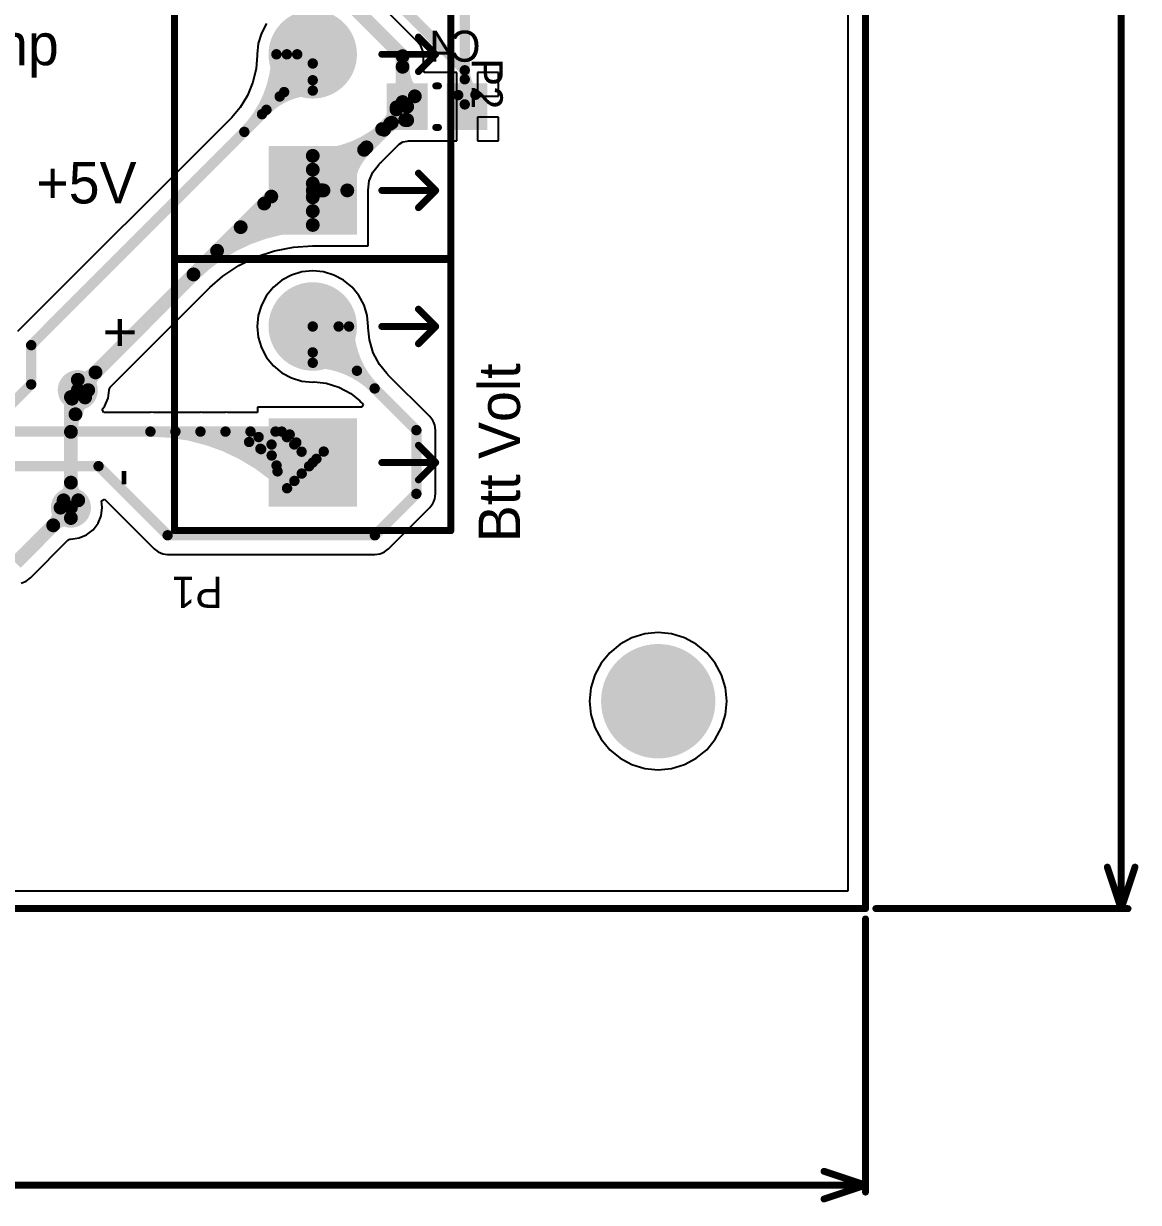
# Model space of a CAD drawing. Extents: x 41 to 201, y 4 to 127.
# Drawn here: x 159.55 to 200.53, y 4.44 to 47.76 of the extents above; entities that cross this region are included whole.
import ezdxf

# ---------------------------------------------------------------- set-up
doc = ezdxf.new("R2010")
doc.units = 0
doc.layers.get('0').update_dxf_attribs({"linetype": 'CONTINUOUS'})
for name, color, linetype in [('BOTTOMLAYER', 5, 'CONTINUOUS'), ('BOTTOMOVERLAY', 54, 'CONTINUOUS'), ('BOTTOMPASTE', 16, 'CONTINUOUS'), ('BOTTOMSOLDER', 6, 'CONTINUOUS'), ('MULTILAYER', 9, 'CONTINUOUS'), ('TOPLAYER', 1, 'CONTINUOUS'), ('TOPOVERLAY', 2, 'CONTINUOUS'), ('TOPSOLDER', 216, 'CONTINUOUS')]:
    doc.layers.add(name, color=color, linetype=linetype)

# ---------------------------------------------------------------- blocks, each defined once
blk = doc.blocks.new('0805C_B_34')
at = {"layer": 'BOTTOMLAYER'}
for points in [[(-0.45, -0.75), (-0.45, 0.75), (-1.75, -0.75), (-1.75, 0.75)], [(1.75, -0.75), (1.75, 0.75), (0.45, -0.75), (0.45, 0.75)]]:
    blk.add_solid(points, dxfattribs=at)
at = {"layer": 'BOTTOMOVERLAY', "const_width": 0.254}
for points in [[(0.051, 0.762), (-0.051, 0.762)], [(0.051, -0.762), (-0.051, -0.762)]]:
    blk.add_lwpolyline(points, dxfattribs=at)
at = {"layer": 'BOTTOMOVERLAY', "const_width": 0.127}
for points in [[(-0.114, 0.762, 1), (0.013, 0.762, 1)], [(-0.013, 0.762, 1), (0.114, 0.762, 1)], [(-0.114, -0.762, 1), (0.013, -0.762, 1)], [(-0.013, -0.762, 1), (0.114, -0.762, 1)]]:
    blk.add_lwpolyline(points, format="xyb", close=True, dxfattribs=at)
at = {"layer": 'BOTTOMPASTE'}
for points in [[(-0.45, -0.75), (-0.45, 0.75), (-1.75, -0.75), (-1.75, 0.75)], [(1.75, -0.75), (1.75, 0.75), (0.45, -0.75), (0.45, 0.75)]]:
    blk.add_solid(points, dxfattribs=at)
at = {"layer": 'BOTTOMSOLDER'}
for points in [[(-0.348, -0.852), (-0.348, 0.852), (-1.852, -0.852), (-1.852, 0.852)], [(1.852, -0.852), (1.852, 0.852), (0.348, -0.852), (0.348, 0.852)]]:
    blk.add_solid(points, dxfattribs=at)
blk = doc.blocks.new('KRE_3_70')
at = {"layer": 'BOTTOMLAYER', "const_width": 1.524}
for points in [[(4.238, 0, 1), (5.762, 0, 1)], [(9.238, 0, 1), (10.762, 0, 1)]]:
    blk.add_lwpolyline(points, format="xyb", close=True, dxfattribs=at)
at = {"layer": 'BOTTOMLAYER'}
blk.add_solid([(-1.524, -1.524), (1.524, -1.524), (-1.524, 1.524), (1.524, 1.524)], dxfattribs=at)
at = {"layer": 'BOTTOMSOLDER', "const_width": 1.626}
for points in [[(4.187, 0, 1), (5.813, 0, 1)], [(9.187, 0, 1), (10.813, 0, 1)]]:
    blk.add_lwpolyline(points, format="xyb", close=True, dxfattribs=at)
at = {"layer": 'BOTTOMSOLDER'}
blk.add_solid([(-1.626, -1.626), (1.626, -1.626), (-1.626, 1.626), (1.626, 1.626)], dxfattribs=at)
at = {"layer": 'MULTILAYER', "const_width": 1.524}
for points in [[(4.238, 0, 1), (5.762, 0, 1)], [(9.238, 0, 1), (10.762, 0, 1)]]:
    blk.add_lwpolyline(points, format="xyb", close=True, dxfattribs=at)
at = {"layer": 'MULTILAYER'}
blk.add_solid([(-1.524, -1.524), (1.524, -1.524), (-1.524, 1.524), (1.524, 1.524)], dxfattribs=at)
at = {"layer": 'TOPLAYER', "const_width": 1.524}
for points in [[(4.238, 0, 1), (5.762, 0, 1)], [(9.238, 0, 1), (10.762, 0, 1)]]:
    blk.add_lwpolyline(points, format="xyb", close=True, dxfattribs=at)
at = {"layer": 'TOPLAYER'}
blk.add_solid([(-1.524, -1.524), (1.524, -1.524), (-1.524, 1.524), (1.524, 1.524)], dxfattribs=at)
at = {"layer": 'TOPOVERLAY', "const_width": 0.254}
for points in [[(-2.54, 5.08), (-2.54, -5.08)], [(-2.54, 5.08), (12.5, 5.08)], [(12.5, 5.08), (12.5, -5.08)], [(0, -2.54), (0, -4.521)], [(5, -2.54), (5, -4.521)], [(10, -2.54), (10, -4.521)], [(-0.635, -3.886), (0, -4.521)], [(0.635, -3.886), (0, -4.521)], [(4.365, -3.886), (5, -4.521)], [(5.635, -3.886), (5, -4.521)], [(9.365, -3.886), (10, -4.521)], [(10.635, -3.886), (10, -4.521)], [(-2.54, -5.08), (12.5, -5.08)]]:
    blk.add_lwpolyline(points, dxfattribs=at)
at = {"layer": 'TOPOVERLAY', "const_width": 0.127}
for points in [[(-2.603, 5.08, 1), (-2.477, 5.08, 1)], [(-2.603, 5.08, 1), (-2.477, 5.08, 1)], [(12.437, 5.08, 1), (12.564, 5.08, 1)], [(12.437, 5.08, 1), (12.564, 5.08, 1)], [(-0.064, -2.54, 1), (0.064, -2.54, 1)], [(4.937, -2.54, 1), (5.064, -2.54, 1)], [(9.937, -2.54, 1), (10.064, -2.54, 1)], [(-0.699, -3.886, 1), (-0.572, -3.886, 1)], [(0.572, -3.886, 1), (0.699, -3.886, 1)], [(4.302, -3.886, 1), (4.429, -3.886, 1)], [(5.572, -3.886, 1), (5.699, -3.886, 1)], [(9.302, -3.886, 1), (9.429, -3.886, 1)], [(10.572, -3.886, 1), (10.699, -3.886, 1)], [(-0.064, -4.521, 1), (0.064, -4.521, 1)], [(-0.064, -4.521, 1), (0.064, -4.521, 1)], [(-0.064, -4.521, 1), (0.064, -4.521, 1)], [(4.937, -4.521, 1), (5.064, -4.521, 1)], [(4.937, -4.521, 1), (5.064, -4.521, 1)], [(4.937, -4.521, 1), (5.064, -4.521, 1)], [(9.937, -4.521, 1), (10.064, -4.521, 1)], [(9.937, -4.521, 1), (10.064, -4.521, 1)], [(9.937, -4.521, 1), (10.064, -4.521, 1)], [(-2.603, -5.08, 1), (-2.477, -5.08, 1)], [(-2.603, -5.08, 1), (-2.477, -5.08, 1)], [(12.437, -5.08, 1), (12.564, -5.08, 1)], [(12.437, -5.08, 1), (12.564, -5.08, 1)]]:
    blk.add_lwpolyline(points, format="xyb", close=True, dxfattribs=at)
at = {"layer": 'TOPSOLDER', "const_width": 1.626}
for points in [[(4.187, 0, 1), (5.813, 0, 1)], [(9.187, 0, 1), (10.813, 0, 1)]]:
    blk.add_lwpolyline(points, format="xyb", close=True, dxfattribs=at)
at = {"layer": 'TOPSOLDER'}
blk.add_solid([(-1.626, -1.626), (1.626, -1.626), (-1.626, 1.626), (1.626, 1.626)], dxfattribs=at)
blk = doc.blocks.new('KRE_2_71')
at = {"layer": 'BOTTOMLAYER', "const_width": 1.524}
blk.add_lwpolyline([(4.238, 0, 1), (5.762, 0, 1)], format="xyb", close=True, dxfattribs=at)
at = {"layer": 'BOTTOMLAYER'}
blk.add_solid([(-1.524, -1.524), (1.524, -1.524), (-1.524, 1.524), (1.524, 1.524)], dxfattribs=at)
at = {"layer": 'BOTTOMSOLDER', "const_width": 1.626}
blk.add_lwpolyline([(4.187, 0, 1), (5.813, 0, 1)], format="xyb", close=True, dxfattribs=at)
at = {"layer": 'BOTTOMSOLDER'}
blk.add_solid([(-1.626, -1.626), (1.626, -1.626), (-1.626, 1.626), (1.626, 1.626)], dxfattribs=at)
at = {"layer": 'MULTILAYER', "const_width": 1.524}
blk.add_lwpolyline([(4.238, 0, 1), (5.762, 0, 1)], format="xyb", close=True, dxfattribs=at)
at = {"layer": 'MULTILAYER'}
blk.add_solid([(-1.524, -1.524), (1.524, -1.524), (-1.524, 1.524), (1.524, 1.524)], dxfattribs=at)
at = {"layer": 'TOPLAYER', "const_width": 1.524}
blk.add_lwpolyline([(4.238, 0, 1), (5.762, 0, 1)], format="xyb", close=True, dxfattribs=at)
at = {"layer": 'TOPLAYER'}
blk.add_solid([(-1.524, -1.524), (1.524, -1.524), (-1.524, 1.524), (1.524, 1.524)], dxfattribs=at)
at = {"layer": 'TOPOVERLAY', "const_width": 0.254}
for points in [[(-2.5, 5.08), (-2.5, -5.08)], [(-2.5, 5.08), (7.5, 5.08)], [(7.5, 5.08), (7.5, -5.08)], [(0, -2.54), (0, -4.521)], [(5, -2.54), (5, -4.521)], [(-0.635, -3.886), (0, -4.521)], [(0.635, -3.886), (0, -4.521)], [(4.365, -3.886), (5, -4.521)], [(5.635, -3.886), (5, -4.521)], [(-2.5, -5.08), (7.5, -5.08)]]:
    blk.add_lwpolyline(points, dxfattribs=at)
at = {"layer": 'TOPOVERLAY', "const_width": 0.127}
for points in [[(-2.564, 5.08, 1), (-2.437, 5.08, 1)], [(-2.564, 5.08, 1), (-2.437, 5.08, 1)], [(7.437, 5.08, 1), (7.564, 5.08, 1)], [(7.437, 5.08, 1), (7.564, 5.08, 1)], [(-0.064, -2.54, 1), (0.064, -2.54, 1)], [(4.937, -2.54, 1), (5.064, -2.54, 1)], [(-0.699, -3.886, 1), (-0.572, -3.886, 1)], [(0.572, -3.886, 1), (0.699, -3.886, 1)], [(4.302, -3.886, 1), (4.429, -3.886, 1)], [(5.572, -3.886, 1), (5.699, -3.886, 1)], [(-0.064, -4.521, 1), (0.064, -4.521, 1)], [(-0.064, -4.521, 1), (0.064, -4.521, 1)], [(-0.064, -4.521, 1), (0.064, -4.521, 1)], [(4.937, -4.521, 1), (5.064, -4.521, 1)], [(4.937, -4.521, 1), (5.064, -4.521, 1)], [(4.937, -4.521, 1), (5.064, -4.521, 1)], [(-2.564, -5.08, 1), (-2.437, -5.08, 1)], [(-2.564, -5.08, 1), (-2.437, -5.08, 1)], [(7.437, -5.08, 1), (7.564, -5.08, 1)], [(7.437, -5.08, 1), (7.564, -5.08, 1)]]:
    blk.add_lwpolyline(points, format="xyb", close=True, dxfattribs=at)
at = {"layer": 'TOPSOLDER', "const_width": 1.626}
blk.add_lwpolyline([(4.187, 0, 1), (5.813, 0, 1)], format="xyb", close=True, dxfattribs=at)
at = {"layer": 'TOPSOLDER'}
blk.add_solid([(-1.626, -1.626), (1.626, -1.626), (-1.626, 1.626), (1.626, 1.626)], dxfattribs=at)

msp = doc.modelspace()

# ---------------------------------------------------------------- linework, layer by layer
at = {"layer": 'BOTTOMLAYER'}
for p, q in [((189.853, 113.653), (189.853, 15.887)), ((174.025, 47.102), (171.67, 49.457)), ((168.482, 47.762), (168.294, 47.409)), ((168.294, 47.409), (168.177, 47.026)), ((168.177, 47.026), (168.138, 46.628)), ((174.148, 46.943), (174.025, 47.102)), ((174.224, 46.758), (174.148, 46.943)), ((168.142, 46.586), (168.105, 46.107)), ((168.138, 46.628), (168.142, 46.586)), ((174.251, 46.559), (174.224, 46.758)), ((174.251, 46.167), (174.251, 46.559)), ((168.105, 46.107), (167.983, 45.599)), ((174.276, 45.972), (174.251, 46.167)), ((174.28, 45.962), (174.276, 45.972)), ((175.471, 45.962), (174.28, 45.962)), ((175.471, 44.704), (175.471, 45.962)), ((177.01, 45.962), (176.233, 45.962)), ((176.233, 45.962), (176.233, 45.085)), ((177.01, 45.085), (177.01, 45.962)), ((167.983, 45.599), (167.783, 45.116)), ((167.783, 45.116), (167.509, 44.67)), ((176.233, 45.085), (177.01, 45.085)), ((167.509, 44.67), (167.2, 44.308)), ((175.471, 43.446), (175.471, 44.704)), ((167.167, 44.275), (159.331, 36.439)), ((167.2, 44.308), (167.167, 44.275)), ((167.167, 44.275), (167.167, 44.275)), ((167.167, 44.275), (167.167, 44.275)), ((167.167, 44.275), (167.167, 44.275)), ((177.01, 44.323), (176.233, 44.323)), ((176.233, 44.323), (176.233, 43.446)), ((177.01, 43.446), (177.01, 44.323)), ((172.7, 42.665), (173.356, 43.321)), ((173.356, 43.321), (173.487, 43.409)), ((173.487, 43.409), (173.65, 43.441)), ((173.65, 43.441), (173.652, 43.439)), ((173.652, 43.439), (173.702, 43.446)), ((173.652, 43.439), (173.652, 43.439)), ((173.702, 43.446), (175.471, 43.446)), ((176.233, 43.446), (177.01, 43.446)), ((172.394, 42.301), (172.582, 42.548)), ((172.582, 42.548), (172.611, 42.577)), ((172.611, 42.577), (172.661, 42.626)), ((172.611, 42.577), (172.611, 42.577)), ((172.611, 42.577), (172.611, 42.577)), ((172.611, 42.577), (172.611, 42.577)), ((172.611, 42.577), (172.611, 42.577)), ((172.661, 42.626), (172.703, 42.662)), ((172.703, 42.662), (172.7, 42.665)), ((172.259, 41.977), (172.394, 42.301)), ((172.212, 41.578), (172.219, 41.628)), ((172.214, 41.633), (172.259, 41.977)), ((172.219, 41.628), (172.214, 41.633)), ((172.219, 41.628), (172.219, 41.628)), ((172.212, 39.596), (172.212, 41.578)), ((168.773, 39.41), (169.47, 39.548)), ((169.47, 39.548), (170.174, 39.595)), ((170.174, 39.595), (170.18, 39.589)), ((170.18, 39.589), (170.23, 39.596)), ((170.18, 39.589), (170.18, 39.589)), ((170.23, 39.596), (172.212, 39.596)), ((167.462, 38.867), (168.099, 39.181)), ((168.099, 39.181), (168.773, 39.41)), ((166.87, 38.471), (167.462, 38.867)), ((169.782, 38.631), (169.399, 38.514)), ((170.18, 38.67), (169.782, 38.631)), ((170.578, 38.631), (170.18, 38.67)), ((170.961, 38.514), (170.578, 38.631)), ((166.399, 38.058), (166.87, 38.471)), ((169.046, 38.326), (168.736, 38.072)), ((169.399, 38.514), (169.046, 38.326)), ((171.314, 38.326), (170.961, 38.514)), ((171.624, 38.072), (171.314, 38.326)), ((162.738, 34.397), (166.399, 38.058)), ((168.482, 37.762), (168.294, 37.409)), ((168.736, 38.072), (168.482, 37.762)), ((171.878, 37.762), (171.624, 38.072)), ((172.066, 37.409), (171.878, 37.762)), ((168.294, 37.409), (168.177, 37.026)), ((172.183, 37.026), (172.066, 37.409)), ((168.177, 37.026), (168.138, 36.628)), ((172.222, 36.628), (172.183, 37.026)), ((168.138, 36.628), (168.177, 36.23)), ((172.217, 36.581), (172.222, 36.628)), ((172.261, 36.136), (172.217, 36.581)), ((168.177, 36.23), (168.294, 35.847)), ((172.404, 35.664), (172.261, 36.136)), ((168.294, 35.847), (168.482, 35.494)), ((172.637, 35.228), (172.404, 35.664)), ((168.482, 35.494), (168.736, 35.184)), ((168.736, 35.184), (169.046, 34.93)), ((172.909, 34.897), (172.637, 35.228)), ((169.046, 34.93), (169.399, 34.742)), ((169.399, 34.742), (169.782, 34.625)), ((172.959, 34.854), (172.909, 34.897)), ((172.959, 34.845), (172.959, 34.854)), ((172.959, 34.854), (172.959, 34.854)), ((174.488, 33.316), (172.959, 34.845)), ((162.658, 33.992), (162.697, 34.29)), ((162.695, 34.307), (162.728, 34.387)), ((162.697, 34.29), (162.695, 34.307)), ((162.728, 34.387), (162.739, 34.396)), ((162.739, 34.396), (162.738, 34.397)), ((169.782, 34.625), (170.18, 34.586)), ((170.18, 34.586), (170.227, 34.591)), ((170.227, 34.591), (170.672, 34.547)), ((170.672, 34.547), (171.144, 34.404)), ((171.144, 34.404), (171.58, 34.171)), ((162.542, 33.714), (162.658, 33.992)), ((171.58, 34.171), (171.911, 33.899)), ((171.911, 33.899), (171.954, 33.849)), ((171.954, 33.849), (171.954, 33.849)), ((171.954, 33.849), (172.034, 33.777)), ((162.443, 33.584), (162.542, 33.714)), ((162.499, 33.471), (162.443, 33.584)), ((164.213, 33.471), (162.499, 33.471)), ((164.325, 33.471), (164.213, 33.477)), ((164.213, 33.477), (164.213, 33.471)), ((165.133, 33.471), (164.325, 33.471)), ((165.219, 33.471), (165.133, 33.475)), ((165.133, 33.475), (165.133, 33.471)), ((166.053, 33.471), (165.219, 33.471)), ((166.113, 33.471), (166.053, 33.474)), ((166.053, 33.474), (166.053, 33.471)), ((166.973, 33.471), (166.113, 33.471)), ((167.046, 33.471), (166.973, 33.475)), ((166.973, 33.475), (166.973, 33.471)), ((167.893, 33.471), (167.046, 33.471)), ((167.936, 33.471), (167.893, 33.473)), ((167.893, 33.473), (167.893, 33.471)), ((168.148, 33.471), (167.936, 33.471)), ((171.986, 33.66), (168.148, 33.66)), ((168.148, 33.66), (168.148, 33.471)), ((172.034, 33.777), (171.986, 33.66)), ((174.6, 33.17), (174.488, 33.316)), ((174.629, 33.1), (174.6, 33.17)), ((174.671, 33), (174.629, 33.1)), ((174.695, 32.818), (174.671, 33)), ((174.695, 30.48), (174.695, 32.818)), ((174.671, 30.298), (174.695, 30.48)), ((162.404, 29.674), (162.443, 29.972)), ((162.409, 30.226), (162.523, 30.282)), ((162.443, 29.972), (162.409, 30.226)), ((162.523, 30.282), (164.348, 28.458)), ((172.964, 28.458), (174.488, 29.982)), ((174.488, 29.982), (174.6, 30.128)), ((174.6, 30.128), (174.629, 30.198)), ((174.629, 30.198), (174.671, 30.298)), ((162.288, 29.396), (162.404, 29.674)), ((161.866, 28.974), (162.105, 29.157)), ((162.105, 29.157), (162.288, 29.396)), ((159.801, 27.397), (161.183, 28.778)), ((161.183, 28.778), (161.184, 28.777)), ((161.184, 28.777), (161.193, 28.788)), ((161.193, 28.788), (161.273, 28.821)), ((161.273, 28.821), (161.29, 28.819)), ((161.29, 28.819), (161.588, 28.858)), ((161.588, 28.858), (161.866, 28.974)), ((164.348, 28.458), (164.494, 28.346)), ((164.494, 28.346), (164.664, 28.275)), ((164.664, 28.275), (164.846, 28.251)), ((164.846, 28.251), (172.466, 28.251)), ((172.466, 28.251), (172.648, 28.275)), ((172.648, 28.275), (172.748, 28.317)), ((172.748, 28.317), (172.818, 28.346)), ((172.818, 28.346), (172.964, 28.458)), ((159.642, 27.274), (159.801, 27.397)), ((159.457, 27.198), (159.588, 27.252)), ((159.588, 27.252), (159.642, 27.274)), ((181.916, 25.188), (181.48, 24.955)), ((182.388, 25.332), (181.916, 25.188)), ((182.88, 25.38), (182.388, 25.332)), ((183.372, 25.332), (182.88, 25.38)), ((183.844, 25.188), (183.372, 25.332)), ((184.28, 24.955), (183.844, 25.188)), ((181.48, 24.955), (181.098, 24.642)), ((184.662, 24.642), (184.28, 24.955)), ((180.785, 24.26), (180.552, 23.824)), ((181.098, 24.642), (180.785, 24.26)), ((184.975, 24.26), (184.662, 24.642)), ((185.208, 23.824), (184.975, 24.26)), ((180.552, 23.824), (180.408, 23.352)), ((185.352, 23.352), (185.208, 23.824)), ((180.408, 23.352), (180.36, 22.86)), ((185.4, 22.86), (185.352, 23.352)), ((180.36, 22.86), (180.408, 22.368)), ((185.352, 22.368), (185.4, 22.86)), ((180.408, 22.368), (180.552, 21.896)), ((185.208, 21.896), (185.352, 22.368)), ((180.552, 21.896), (180.785, 21.46)), ((184.975, 21.46), (185.208, 21.896)), ((180.785, 21.46), (181.098, 21.078)), ((184.662, 21.078), (184.975, 21.46)), ((181.098, 21.078), (181.48, 20.765)), ((184.28, 20.765), (184.662, 21.078)), ((181.48, 20.765), (181.916, 20.532)), ((181.916, 20.532), (182.388, 20.388)), ((182.388, 20.388), (182.88, 20.34)), ((182.88, 20.34), (183.372, 20.388)), ((183.372, 20.388), (183.844, 20.532)), ((183.844, 20.532), (184.28, 20.765)), ((189.853, 15.887), (48.907, 15.887))]:
    msp.add_line(p, q, dxfattribs=at)
for points, const_width in [([(175.768, 46.04), (175.768, 60.452)], 0.381), ([(170.18, 51.628), (175.768, 46.04)], 0.381), ([(171.127, 48.914), (173.482, 46.559)], 0.508), ([(173.482, 44.874), (173.482, 46.559)], 0.508), ([(159.829, 35.941), (170.18, 46.291)], 0.381), ([(175.768, 44.788), (175.768, 46.04)], 0.381), ([(173.482, 44.874), (173.652, 44.704)], 0.508), ([(170.576, 41.628), (173.652, 44.704)], 0.508), ([(161.544, 34.29), (168.656, 41.402)], 0.508), ([(168.656, 41.402), (170.18, 41.402)], 0.508), ([(170.18, 41.628), (170.576, 41.628)], 0.508), ([(170.18, 36.628), (173.99, 32.818)], 0.381), ([(159.829, 34.5), (159.829, 35.941)], 0.381), ([(159.048, 33.718), (159.829, 34.5)], 0.381), ([(153.84, 32.766), (169.042, 32.766)], 0.381), ([(169.042, 32.766), (170.18, 31.628)], 0.381), ([(173.99, 30.48), (173.99, 32.818)], 0.381), ([(152.722, 31.496), (162.306, 31.496)], 0.381), ([(162.306, 31.496), (164.846, 28.956)], 0.381), ([(172.466, 28.956), (173.99, 30.48)], 0.381), ([(159.258, 27.94), (161.29, 29.972)], 0.508), ([(164.846, 28.956), (172.466, 28.956)], 0.381)]:
    msp.add_lwpolyline(points, dxfattribs=dict(at, const_width=const_width))
for points, const_width in [([(168.846, 46.628, -0.198912), (167.666, 43.777)], 0.381), ([(169.227, 46.628, -0.198912), (168.316, 44.428)], 0.381), ([(169.608, 46.628, -0.198912), (168.966, 45.078)], 0.381), ([(173.932, 45.084, -0.198912), (173.482, 46.17)], 0.508), ([(173.932, 45.084, -0.198912), (173.482, 46.17)], 0.508), ([(176.163, 45.143, -0.210163), (175.768, 46.04)], 0.381), ([(176.163, 45.143, -0.210163), (175.768, 46.04)], 0.381), ([(168.478, 44.59, -0.198912), (170.18, 45.294)], 0.381), ([(169.128, 45.24, -0.198912), (170.18, 45.675)], 0.381), ([(175.768, 45.711, -0.198912), (175.527, 45.129)], 0.381), ([(175.768, 45.711, -0.198912), (175.527, 45.129)], 0.381), ([(173.263, 44.681, -0.198912), (172.73, 43.879)], 0.508), ([(173.256, 44.604, -0.198912), (173.047, 44.099)], 0.508), ([(173.024, 44.076, -0.198912), (170.18, 42.898)], 0.508), ([(172.805, 43.857, -0.198912), (173.652, 44.208)], 0.508), ([(173.085, 44.117, -0.198912), (173.575, 44.215)], 0.508), ([(172.157, 43.209, -0.198912), (170.18, 42.39)], 0.508), ([(171.45, 41.628, -0.198912), (172.068, 43.12)], 0.508), ([(168.398, 41.144, -0.198912), (170.18, 41.882)], 0.508), ([(167.531, 40.277, -0.198912), (170.18, 41.374)], 0.508), ([(166.663, 39.409, -0.198912), (170.18, 40.866)], 0.508), ([(165.796, 38.542, -0.198912), (170.18, 40.358)], 0.508), ([(171.806, 35.002, -0.198912), (171.132, 36.628)], 0.381), ([(172.456, 34.352, -0.198912), (171.513, 36.628)], 0.381), ([(170.18, 35.675, -0.198912), (171.806, 35.002)], 0.381), ([(162.194, 34.94, -0.198912), (161.544, 34.671)], 0.508), ([(161.925, 34.29, -0.198912), (162.194, 34.94)], 0.508), ([(170.18, 35.294, -0.198912), (172.456, 34.352)], 0.381), ([(164.213, 32.766, -0.198912), (169.237, 30.685)], 0.381), ([(164.213, 32.766, -0.198912), (169.237, 30.685)], 0.381), ([(165.133, 32.766, -0.198912), (169.506, 30.954)], 0.381), ([(165.133, 32.766, -0.198912), (169.506, 30.954)], 0.381), ([(166.053, 32.766, -0.198912), (169.776, 31.224)], 0.381), ([(166.053, 32.766, -0.198912), (169.776, 31.224)], 0.381), ([(166.973, 32.766, -0.198912), (170.045, 31.493)], 0.381), ([(166.973, 32.766, -0.198912), (170.045, 31.493)], 0.381), ([(167.893, 32.766, -0.198912), (170.315, 31.763)], 0.381), ([(167.893, 32.766, -0.198912), (170.315, 31.763)], 0.381), ([(168.812, 32.766, -0.198912), (170.584, 32.032)], 0.381), ([(168.812, 32.766, -0.198912), (170.584, 32.032)], 0.381), ([(169.228, 32.562, -0.346853), (167.842, 32.385)], 0.381), ([(169.334, 32.659, -0.312337), (168.189, 32.565)], 0.381), ([(168.189, 32.565, -0.246271), (168.851, 31.52)], 0.381), ([(169.5, 32.295, -0.346853), (168.256, 32.136)], 0.381), ([(169.576, 32.364, -0.312337), (168.666, 32.29)], 0.381), ([(168.282, 32.121, -0.198912), (168.886, 31.305)], 0.381), ([(169.772, 32.028, -0.346853), (168.67, 31.888)], 0.381), ([(160.909, 29.972, -0.198912), (160.64, 29.322)], 0.508), ([(160.64, 29.322, -0.198912), (161.29, 29.591)], 0.508)]:
    msp.add_lwpolyline(points, format="xyb", dxfattribs=dict(at, const_width=const_width))
for points, const_width in [([(168.751, 46.628, 1), (168.942, 46.628, 1)], 0.191), ([(169.132, 46.628, 1), (169.323, 46.628, 1)], 0.191), ([(169.513, 46.628, 1), (169.704, 46.628, 1)], 0.191), ([(173.355, 46.559, 1), (173.609, 46.559, 1)], 0.254), ([(173.355, 46.559, 1), (173.609, 46.559, 1)], 0.254), ([(170.085, 46.291, 1), (170.275, 46.291, 1)], 0.191), ([(173.355, 46.17, 1), (173.609, 46.17, 1)], 0.254), ([(173.355, 46.17, 1), (173.609, 46.17, 1)], 0.254), ([(175.673, 46.04, 1), (175.863, 46.04, 1)], 0.191), ([(175.673, 46.04, 1), (175.863, 46.04, 1)], 0.191), ([(175.673, 46.04, 1), (175.863, 46.04, 1)], 0.191), ([(175.673, 46.04, 1), (175.863, 46.04, 1)], 0.191), ([(175.673, 46.04, 1), (175.863, 46.04, 1)], 0.191), ([(170.085, 45.675, 1), (170.275, 45.675, 1)], 0.191), ([(170.085, 45.294, 1), (170.275, 45.294, 1)], 0.191), ([(175.673, 45.711, 1), (175.863, 45.711, 1)], 0.191), ([(175.673, 45.711, 1), (175.863, 45.711, 1)], 0.191), ([(168.871, 45.078, 1), (169.062, 45.078, 1)], 0.191), ([(169.033, 45.24, 1), (169.224, 45.24, 1)], 0.191), ([(173.355, 44.874, 1), (173.609, 44.874, 1)], 0.254), ([(173.355, 44.874, 1), (173.609, 44.874, 1)], 0.254), ([(173.805, 45.084, 1), (174.059, 45.084, 1)], 0.254), ([(173.805, 45.084, 1), (174.059, 45.084, 1)], 0.254), ([(175.432, 45.129, 1), (175.622, 45.129, 1)], 0.191), ([(175.432, 45.129, 1), (175.622, 45.129, 1)], 0.191), ([(176.067, 45.143, 1), (176.258, 45.143, 1)], 0.191), ([(176.067, 45.143, 1), (176.258, 45.143, 1)], 0.191), ([(168.221, 44.428, 1), (168.411, 44.428, 1)], 0.191), ([(168.383, 44.59, 1), (168.573, 44.59, 1)], 0.191), ([(173.129, 44.604, 1), (173.383, 44.604, 1)], 0.254), ([(173.136, 44.681, 1), (173.39, 44.681, 1)], 0.254), ([(173.525, 44.704, 1), (173.779, 44.704, 1)], 0.254), ([(173.525, 44.704, 1), (173.779, 44.704, 1)], 0.254), ([(175.673, 44.788, 1), (175.863, 44.788, 1)], 0.191), ([(172.897, 44.076, 1), (173.151, 44.076, 1)], 0.254), ([(172.92, 44.099, 1), (173.174, 44.099, 1)], 0.254), ([(172.958, 44.117, 1), (173.212, 44.117, 1)], 0.254), ([(173.448, 44.215, 1), (173.702, 44.215, 1)], 0.254), ([(173.525, 44.208, 1), (173.779, 44.208, 1)], 0.254), ([(167.57, 43.777, 1), (167.761, 43.777, 1)], 0.191), ([(172.603, 43.879, 1), (172.857, 43.879, 1)], 0.254), ([(172.678, 43.857, 1), (172.932, 43.857, 1)], 0.254), ([(171.941, 43.12, 1), (172.195, 43.12, 1)], 0.254), ([(172.03, 43.209, 1), (172.284, 43.209, 1)], 0.254), ([(170.053, 42.898, 1), (170.307, 42.898, 1)], 0.254), ([(170.053, 42.39, 1), (170.307, 42.39, 1)], 0.254), ([(170.053, 41.882, 1), (170.307, 41.882, 1)], 0.254), ([(168.529, 41.402, 1), (168.783, 41.402, 1)], 0.254), ([(168.529, 41.402, 1), (168.783, 41.402, 1)], 0.254), ([(170.053, 41.628, 1), (170.307, 41.628, 1)], 0.254), ([(170.053, 41.402, 1), (170.307, 41.402, 1)], 0.254), ([(170.053, 41.374, 1), (170.307, 41.374, 1)], 0.254), ([(170.449, 41.628, 1), (170.703, 41.628, 1)], 0.254), ([(170.449, 41.628, 1), (170.703, 41.628, 1)], 0.254), ([(171.323, 41.628, 1), (171.577, 41.628, 1)], 0.254), ([(168.271, 41.144, 1), (168.525, 41.144, 1)], 0.254), ([(170.053, 40.866, 1), (170.307, 40.866, 1)], 0.254), ([(167.404, 40.277, 1), (167.658, 40.277, 1)], 0.254), ([(170.053, 40.358, 1), (170.307, 40.358, 1)], 0.254), ([(166.536, 39.409, 1), (166.79, 39.409, 1)], 0.254), ([(165.669, 38.542, 1), (165.923, 38.542, 1)], 0.254), ([(170.085, 36.628, 1), (170.275, 36.628, 1)], 0.191), ([(171.037, 36.628, 1), (171.228, 36.628, 1)], 0.191), ([(171.418, 36.628, 1), (171.609, 36.628, 1)], 0.191), ([(159.734, 35.941, 1), (159.925, 35.941, 1)], 0.191), ([(159.734, 35.941, 1), (159.925, 35.941, 1)], 0.191), ([(170.085, 35.675, 1), (170.275, 35.675, 1)], 0.191), ([(162.067, 34.94, 1), (162.321, 34.94, 1)], 0.254), ([(162.067, 34.94, 1), (162.321, 34.94, 1)], 0.254), ([(170.085, 35.294, 1), (170.275, 35.294, 1)], 0.191), ([(171.711, 35.002, 1), (171.901, 35.002, 1)], 0.191), ([(171.711, 35.002, 1), (171.901, 35.002, 1)], 0.191), ([(159.734, 34.5, 1), (159.925, 34.5, 1)], 0.191), ([(159.734, 34.5, 1), (159.925, 34.5, 1)], 0.191), ([(161.226, 34.29, 1), (161.862, 34.29, 1)], 0.635), ([(161.417, 34.671, 1), (161.671, 34.671, 1)], 0.254), ([(161.417, 34.29, 1), (161.671, 34.29, 1)], 0.254), ([(161.798, 34.29, 1), (162.052, 34.29, 1)], 0.254), ([(172.361, 34.352, 1), (172.552, 34.352, 1)], 0.191), ([(172.361, 34.352, 1), (172.552, 34.352, 1)], 0.191), ([(164.118, 32.766, 1), (164.309, 32.766, 1)], 0.191), ([(164.118, 32.766, 1), (164.309, 32.766, 1)], 0.191), ([(165.038, 32.766, 1), (165.228, 32.766, 1)], 0.191), ([(165.038, 32.766, 1), (165.228, 32.766, 1)], 0.191), ([(165.958, 32.766, 1), (166.148, 32.766, 1)], 0.191), ([(165.958, 32.766, 1), (166.148, 32.766, 1)], 0.191), ([(166.877, 32.766, 1), (167.068, 32.766, 1)], 0.191), ([(166.877, 32.766, 1), (167.068, 32.766, 1)], 0.191), ([(167.797, 32.766, 1), (167.988, 32.766, 1)], 0.191), ([(167.797, 32.766, 1), (167.988, 32.766, 1)], 0.191), ([(168.717, 32.766, 1), (168.908, 32.766, 1)], 0.191), ([(168.717, 32.766, 1), (168.908, 32.766, 1)], 0.191), ([(168.947, 32.766, 1), (169.137, 32.766, 1)], 0.191), ([(168.947, 32.766, 1), (169.137, 32.766, 1)], 0.191), ([(173.895, 32.818, 1), (174.085, 32.818, 1)], 0.191), ([(173.895, 32.818, 1), (174.085, 32.818, 1)], 0.191), ([(167.747, 32.385, 1), (167.937, 32.385, 1)], 0.191), ([(168.094, 32.565, 1), (168.285, 32.565, 1)], 0.191), ([(168.094, 32.565, 1), (168.285, 32.565, 1)], 0.191), ([(169.133, 32.562, 1), (169.324, 32.562, 1)], 0.191), ([(169.239, 32.659, 1), (169.429, 32.659, 1)], 0.191), ([(169.405, 32.295, 1), (169.595, 32.295, 1)], 0.191), ([(169.48, 32.364, 1), (169.671, 32.364, 1)], 0.191), ([(168.161, 32.136, 1), (168.351, 32.136, 1)], 0.191), ([(168.187, 32.121, 1), (168.377, 32.121, 1)], 0.191), ([(168.571, 32.29, 1), (168.761, 32.29, 1)], 0.191), ([(168.575, 31.888, 1), (168.766, 31.888, 1)], 0.191), ([(169.677, 32.028, 1), (169.867, 32.028, 1)], 0.191), ([(170.489, 32.032, 1), (170.679, 32.032, 1)], 0.191), ([(170.489, 32.032, 1), (170.679, 32.032, 1)], 0.191), ([(162.211, 31.496, 1), (162.401, 31.496, 1)], 0.191), ([(162.211, 31.496, 1), (162.401, 31.496, 1)], 0.191), ([(168.756, 31.52, 1), (168.946, 31.52, 1)], 0.191), ([(169.95, 31.493, 1), (170.141, 31.493, 1)], 0.191), ([(169.95, 31.493, 1), (170.141, 31.493, 1)], 0.191), ([(170.085, 31.628, 1), (170.275, 31.628, 1)], 0.191), ([(170.219, 31.763, 1), (170.41, 31.763, 1)], 0.191), ([(170.219, 31.763, 1), (170.41, 31.763, 1)], 0.191), ([(168.791, 31.305, 1), (168.981, 31.305, 1)], 0.191), ([(169.681, 31.224, 1), (169.871, 31.224, 1)], 0.191), ([(169.681, 31.224, 1), (169.871, 31.224, 1)], 0.191), ([(169.142, 30.685, 1), (169.332, 30.685, 1)], 0.191), ([(169.142, 30.685, 1), (169.332, 30.685, 1)], 0.191), ([(169.411, 30.954, 1), (169.602, 30.954, 1)], 0.191), ([(169.411, 30.954, 1), (169.602, 30.954, 1)], 0.191), ([(160.972, 29.972, 1), (161.607, 29.972, 1)], 0.635), ([(173.895, 30.48, 1), (174.085, 30.48, 1)], 0.191), ([(173.895, 30.48, 1), (174.085, 30.48, 1)], 0.191), ([(160.782, 29.972, 1), (161.036, 29.972, 1)], 0.254), ([(161.163, 29.972, 1), (161.417, 29.972, 1)], 0.254), ([(160.513, 29.322, 1), (160.767, 29.322, 1)], 0.254), ([(160.513, 29.322, 1), (160.767, 29.322, 1)], 0.254), ([(161.163, 29.591, 1), (161.417, 29.591, 1)], 0.254), ([(164.751, 28.956, 1), (164.941, 28.956, 1)], 0.191), ([(164.751, 28.956, 1), (164.941, 28.956, 1)], 0.191), ([(172.371, 28.956, 1), (172.561, 28.956, 1)], 0.191), ([(172.371, 28.956, 1), (172.561, 28.956, 1)], 0.191), ([(181.88, 22.86, 1), (183.88, 22.86, 1)], 2)]:
    msp.add_lwpolyline(points, format="xyb", close=True, dxfattribs=dict(at, const_width=const_width))
at = {"layer": 'BOTTOMSOLDER'}
for points, const_width in [([(161.176, 34.29, 1), (161.912, 34.29, 1)], 0.737), ([(160.922, 29.972, 1), (161.658, 29.972, 1)], 0.737), ([(181.829, 22.86, 1), (183.931, 22.86, 1)], 2.102)]:
    msp.add_lwpolyline(points, format="xyb", close=True, dxfattribs=dict(at, const_width=const_width))
at = {"layer": 'MULTILAYER'}
for points, const_width in [([(161.226, 34.29, 1), (161.862, 34.29, 1)], 0.635), ([(160.972, 29.972, 1), (161.607, 29.972, 1)], 0.635), ([(181.88, 22.86, 1), (183.88, 22.86, 1)], 2)]:
    msp.add_lwpolyline(points, format="xyb", close=True, dxfattribs=dict(at, const_width=const_width))
at = {"layer": 'TOPLAYER'}
for points, const_width in [([(161.226, 34.29, 1), (161.862, 34.29, 1)], 0.635), ([(161.163, 34.036, 1), (161.417, 34.036, 1)], 0.254), ([(161.163, 34.036, 1), (161.417, 34.036, 1)], 0.254), ([(161.201, 33.976, 1), (161.455, 33.976, 1)], 0.254), ([(161.417, 34.29, 1), (161.671, 34.29, 1)], 0.254), ([(161.686, 34.021, 1), (161.94, 34.021, 1)], 0.254), ([(161.686, 34.021, 1), (161.94, 34.021, 1)], 0.254), ([(161.33, 33.404, 1), (161.584, 33.404, 1)], 0.254), ([(161.163, 32.757, 1), (161.417, 32.757, 1)], 0.254), ([(161.163, 32.757, 1), (161.417, 32.757, 1)], 0.254), ([(161.163, 30.892, 1), (161.417, 30.892, 1)], 0.254), ([(161.163, 30.892, 1), (161.417, 30.892, 1)], 0.254), ([(161.163, 30.892, 1), (161.417, 30.892, 1)], 0.254), ([(161.163, 30.892, 1), (161.417, 30.892, 1)], 0.254), ([(160.972, 29.972, 1), (161.607, 29.972, 1)], 0.635), ([(160.894, 30.241, 1), (161.148, 30.241, 1)], 0.254), ([(160.894, 30.241, 1), (161.148, 30.241, 1)], 0.254), ([(161.432, 30.241, 1), (161.686, 30.241, 1)], 0.254), ([(161.432, 30.241, 1), (161.686, 30.241, 1)], 0.254), ([(161.163, 29.972, 1), (161.417, 29.972, 1)], 0.254), ([(181.88, 22.86, 1), (183.88, 22.86, 1)], 2)]:
    msp.add_lwpolyline(points, format="xyb", close=True, dxfattribs=dict(at, const_width=const_width))
at = {"layer": 'TOPLAYER', "const_width": 0.508}
for points in [[(161.29, 34.036), (161.544, 34.29)], [(161.29, 29.972), (161.29, 34.036)]]:
    msp.add_lwpolyline(points, dxfattribs=at)
for points in [[(161.29, 32.757, -0.198912), (161.813, 34.021)], [(161.29, 32.757, -0.198912), (161.813, 34.021)], [(161.328, 33.976, -0.391086), (161.457, 33.404)], [(161.29, 30.892, -0.198912), (161.021, 30.241)], [(161.29, 30.892, -0.198912), (161.021, 30.241)], [(161.559, 30.241, -0.198912), (161.29, 30.892)], [(161.559, 30.241, -0.198912), (161.29, 30.892)]]:
    msp.add_lwpolyline(points, format="xyb", dxfattribs=at)
at = {"layer": 'TOPOVERLAY', "const_width": 0.254}
for points in [[(190.5, 15.24), (190.5, 114.3)], [(199.898, 15.24), (199.898, 60.529)], [(199.39, 16.764), (199.898, 15.24)], [(199.898, 15.24), (200.406, 16.764)], [(48.26, 15.24), (190.5, 15.24)], [(190.881, 15.24), (200.152, 15.24)], [(190.5, 4.826), (190.5, 14.859)], [(188.976, 5.588), (190.5, 5.08)], [(123.443, 5.08), (190.5, 5.08)], [(188.976, 4.572), (190.5, 5.08)]]:
    msp.add_lwpolyline(points, dxfattribs=at)
at = {"layer": 'TOPOVERLAY', "const_width": 0.127}
for points in [[(199.327, 16.764, 1), (199.453, 16.764, 1)], [(200.343, 16.764, 1), (200.47, 16.764, 1)], [(190.436, 15.24, 1), (190.564, 15.24, 1)], [(190.436, 15.24, 1), (190.564, 15.24, 1)], [(190.817, 15.24, 1), (190.945, 15.24, 1)], [(199.834, 15.24, 1), (199.962, 15.24, 1)], [(199.834, 15.24, 1), (199.962, 15.24, 1)], [(199.834, 15.24, 1), (199.962, 15.24, 1)], [(200.089, 15.24, 1), (200.215, 15.24, 1)], [(190.436, 14.859, 1), (190.564, 14.859, 1)], [(188.912, 5.588, 1), (189.04, 5.588, 1)], [(190.436, 5.08, 1), (190.564, 5.08, 1)], [(190.436, 5.08, 1), (190.564, 5.08, 1)], [(190.436, 5.08, 1), (190.564, 5.08, 1)], [(190.436, 4.826, 1), (190.564, 4.826, 1)], [(188.912, 4.572, 1), (189.04, 4.572, 1)]]:
    msp.add_lwpolyline(points, format="xyb", close=True, dxfattribs=at)
at = {"layer": 'TOPSOLDER'}
for points, const_width in [([(161.176, 34.29, 1), (161.912, 34.29, 1)], 0.737), ([(160.922, 29.972, 1), (161.658, 29.972, 1)], 0.737), ([(181.829, 22.86, 1), (183.931, 22.86, 1)], 2.102)]:
    msp.add_lwpolyline(points, format="xyb", close=True, dxfattribs=dict(at, const_width=const_width))

# ---------------------------------------------------------------- block references
for name, p, rotation in [('KRE_3_70', (170.18, 41.628), 90), ('0805C_B_34', (174.752, 44.704), 180), ('KRE_2_71', (170.18, 31.628), 90)]:
    msp.add_blockref(name, p, dxfattribs=dict(rotation=rotation))

# ---------------------------------------------------------------- texts
at = {"layer": 'BOTTOMOVERLAY', "text_generation_flag": 2}
msp.add_text('C4', height=1.143, dxfattribs=at).set_placement((176.352, 46.355))
at = {"layer": 'TOPOVERLAY'}
for s, height, rotation, p in [('Motor Temp', 1.524, 360, (149.86, 46.228)), ('P2', 1.143, 270, (176.022, 46.482)), ('+5V', 1.524, 360, (160.02, 41.148)), ('+', 1.524, 90, (163.83, 35.814)), ('Btt Volt', 1.524, 90, (177.8, 28.702)), ('-', 1.524, 90, (163.83, 30.734)), ('P1', 1.143, 180, (166.878, 27.432))]:
    msp.add_text(s, height=height, rotation=rotation, dxfattribs=at).set_placement(p)

doc.saveas('drawing.dxf')
